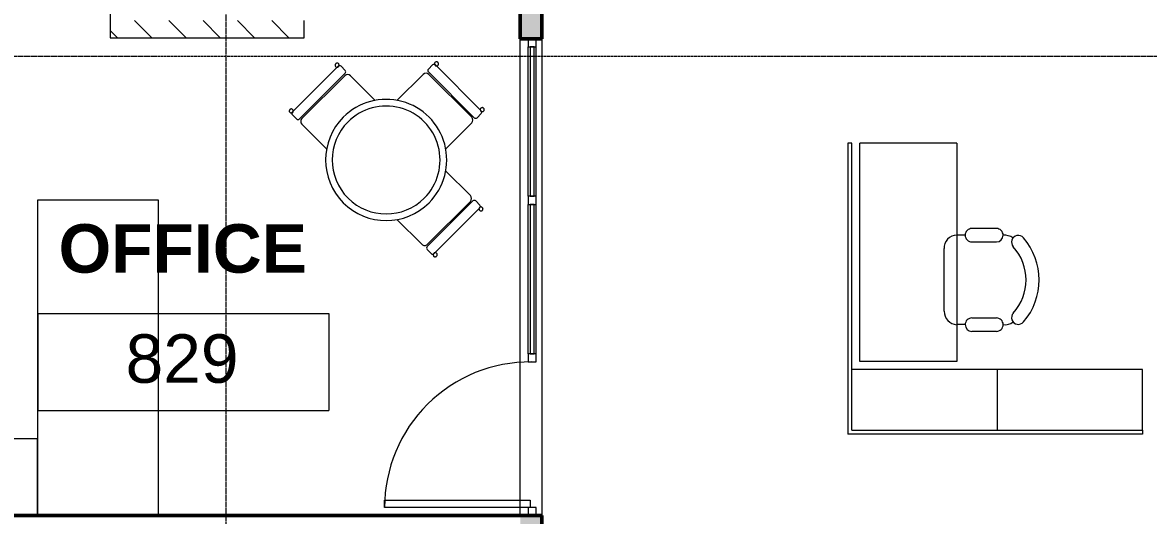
# Model space of a CAD drawing. Header units: inches. Extents: x -956 to 1409, y -1111 to 895.
# Drawn here: x -643.3 to -364.6, y -703.4 to -581.4 of the extents above; entities that cross this region are included whole.
import ezdxf

# ---------------------------------------------------------------- set-up
doc = ezdxf.new("R2010")
doc.units = ezdxf.units.IN
doc.header["$MEASUREMENT"] = 0
doc.linetypes.add('Grid Line 1_4_', pattern=[0.4375, 0.25, -0.0625, 0.0625, -0.0625])
for name, color, linetype, lineweight in [('A-AREA-IDEN', 2, 'Continuous', 9), ('A-DOOR', 31, 'Continuous', 13), ('A-GENM', 13, 'Continuous', 9), ('A-GLAZ-CURT', 52, 'Continuous', 9), ('A-GLAZ-CWMG', 51, 'Continuous', 9), ('A-WALL-PATT', 111, 'Continuous', 13), ('I-FURN', 30, 'Continuous', 9), ('I-WALL', 2, 'Continuous', 13), ('S-GRID', 1, 'Continuous', 9)]:
    doc.layers.add(name, color=color, linetype=linetype, lineweight=lineweight)
doc.styles.add('Arial_3', font='arial.ttf', dxfattribs={"height": 12})
doc.styles.add('Arial_B', font='arialbd.ttf', dxfattribs={"height": 12})
pattern_1 = [(135, (0, 0), (-4.24264, -4.24264), [])]

# ---------------------------------------------------------------- blocks, each defined once
blk = doc.blocks.new('System Panel - Glazed Centered-4079507-8TH FLOOR TELECOM UNDERFLOOR ROUTING PLAN')
at = {"layer": 'A-GLAZ-CURT', "color": 253, "lineweight": 13}
for p, q in [((18.5, 0.5), (-18.5, 0.5)), ((-18.5, 0.5), (-18.5, -0.5)), ((18.5, -0.5), (18.5, 0.5)), ((-18.5, -0.5), (18.5, -0.5))]:
    blk.add_line(p, q, dxfattribs=at)
blk = doc.blocks.new('System Panel - Glazed Centered-4079508-8TH FLOOR TELECOM UNDERFLOOR ROUTING PLAN')
at = {"layer": 'A-GLAZ-CURT', "color": 253, "lineweight": 13}
for p, q in [((18.5, 0.5), (-18.5, 0.5)), ((-18.5, 0.5), (-18.5, -0.5)), ((18.5, -0.5), (18.5, 0.5)), ((-18.5, -0.5), (18.5, -0.5))]:
    blk.add_line(p, q, dxfattribs=at)
blk = doc.blocks.new('Curtain Wall-Store Front-Sgl w swing _ Bar - Store Front Door-4079509-8TH FLOOR TELECOM UNDERFLOOR ROUTING PLAN')
at = {"layer": 'A-DOOR', "color": 133, "lineweight": 20}
for p, q in [((-18, 36.5), (-16.25, 36.5)), ((-18, 1), (-18, 36.5)), ((-16.25, 36.5), (-16.25, 0.5)), ((-16.25, 0.5), (-18, 0.5))]:
    blk.add_line(p, q, dxfattribs=at)
at = {"layer": 'A-DOOR', "color": 53, "lineweight": 9}
blk.add_arc((-18, 0.5), 36, 359.5, 90, dxfattribs=at)
blk = doc.blocks.new('Rectangular Mullion - 2_ x 2_ Office Front-3247738-8TH FLOOR TELECOM UNDERFLOOR ROUTING PLAN')
at = {"layer": 'A-GLAZ-CWMG', "color": 53}
for p, q in [((-518.16, -624.37), (-518.16, -587.37)), ((-516.16, -624.37), (-516.16, -587.37))]:
    blk.add_line(p, q, dxfattribs=at)
blk = doc.blocks.new('Rectangular Mullion - 2_ x 2_ Office Front-4079510-8TH FLOOR TELECOM UNDERFLOOR ROUTING PLAN')
at = {"layer": 'A-GLAZ-CWMG', "color": 133, "lineweight": 20}
for p, q in [((-2, 1), (0, 1)), ((-2, -1), (-2, 1)), ((0, 1), (0, -1)), ((0, -1), (-2, -1))]:
    blk.add_line(p, q, dxfattribs=at)
blk = doc.blocks.new('Rectangular Mullion - 2_ x 2_ Office Front-4079505-8TH FLOOR TELECOM UNDERFLOOR ROUTING PLAN')
at = {"layer": 'A-GLAZ-CWMG', "color": 133, "lineweight": 20}
for p, q in [((-1, 1), (1, 1)), ((-1, -1), (-1, 1)), ((1, 1), (1, -1)), ((1, -1), (-1, -1))]:
    blk.add_line(p, q, dxfattribs=at)
blk = doc.blocks.new('Rectangular Mullion - 2_ x 2_ Office Front-4079521-8TH FLOOR TELECOM UNDERFLOOR ROUTING PLAN')
at = {"layer": 'A-GLAZ-CWMG', "color": 133, "lineweight": 20}
for p, q in [((0, 1), (-2, 1)), ((-2, 1), (-2, -1)), ((0, -1), (0, 1)), ((-2, -1), (0, -1))]:
    blk.add_line(p, q, dxfattribs=at)
blk = doc.blocks.new('Generic Model Adjustable Table - Default-V67-8TH FLOOR TELECOM UNDERFLOOR ROUTING PLAN')
at = {"layer": 'A-GENM', "color": 53}
for p, q in [((24, 9.5), (-24, 9.5)), ((24, -9.5), (24, 9.5))]:
    blk.add_line(p, q, dxfattribs=at)
blk = doc.blocks.new('Generic Model Adjustable Table - Default-V68-8TH FLOOR TELECOM UNDERFLOOR ROUTING PLAN')
at = {"layer": 'A-GENM', "color": 53}
for p, q in [((39, 15), (-39, 15)), ((39, -15), (39, 15)), ((-39, -15), (39, -15))]:
    blk.add_line(p, q, dxfattribs=at)
blk = doc.blocks.new('Chair-Breuer - Chair-Breuer-V69-8TH FLOOR TELECOM UNDERFLOOR ROUTING PLAN')
at = {"layer": 'I-FURN', "color": 53}
for p, q in [((-8.5, 3.71), (-8.5, -5)), ((8.5, -5), (8.5, 3.71)), ((-8.5, -6.85), (-8.5, -8.3)), ((8, -6.35), (-8, -6.35)), ((-7.5, -6), (7.5, -6)), ((8.5, -8.3), (8.5, -6.85)), ((-8, -8.8), (8, -8.8))]:
    blk.add_line(p, q, dxfattribs=at)
for centre, radius, start, end in [((-7.5, -5), 1, 180, 270), ((7.5, -5), 1, 270, 360), ((-8, -6.85), 0.5, 90, 180), ((-8, -8.3), 0.5, 180, 270), ((8, -6.85), 0.5, 0, 90), ((8, -8.3), 0.5, 270, 0)]:
    blk.add_arc(centre, radius, start, end, dxfattribs=at)
for points in [[(-8.01, -8.68), (-8.05, -8.68), (-8.13, -8.68), (-8.25, -8.73), (-8.35, -8.8), (-8.45, -8.92), (-8.53, -9.11), (-8.5, -9.33), (-8.41, -9.49), (-8.3, -9.59), (-8.16, -9.66), (-8.06, -9.67), (-8.01, -9.67)], [(-8.01, -9.67), (-7.97, -9.67), (-7.89, -9.66), (-7.78, -9.62), (-7.68, -9.55), (-7.57, -9.43), (-7.49, -9.24), (-7.52, -9.02), (-7.61, -8.86), (-7.72, -8.76), (-7.86, -8.69), (-7.96, -8.68), (-8.01, -8.68)], [(8.02, -8.68), (7.98, -8.68), (7.9, -8.68), (7.79, -8.73), (7.69, -8.8), (7.58, -8.92), (7.5, -9.11), (7.53, -9.33), (7.62, -9.49), (7.73, -9.59), (7.87, -9.66), (7.97, -9.67), (8.02, -9.67)], [(8.02, -9.67), (8.06, -9.67), (8.14, -9.66), (8.26, -9.62), (8.36, -9.55), (8.46, -9.43), (8.54, -9.24), (8.51, -9.02), (8.42, -8.86), (8.31, -8.76), (8.17, -8.69), (8.07, -8.68), (8.02, -8.68)]]:
    blk.add_open_spline(points, degree=3, knots=[0, 0, 0, 0, 0.076923, 0.153846, 0.230769, 0.307692, 0.461538, 0.615385, 0.711538, 0.807692, 0.903846, 1, 1, 1, 1], dxfattribs=at)
blk = doc.blocks.new('Chair-Breuer - Chair-Breuer-V70-8TH FLOOR TELECOM UNDERFLOOR ROUTING PLAN')
at = {"layer": 'I-FURN', "color": 53}
for p, q in [((-8.5, 4.16), (-8.5, -5)), ((8.5, -5), (8.5, 4.16)), ((-8.5, -6.85), (-8.5, -8.3)), ((8, -6.35), (-8, -6.35)), ((-7.5, -6), (7.5, -6)), ((8.5, -8.3), (8.5, -6.85)), ((-8, -8.8), (8, -8.8))]:
    blk.add_line(p, q, dxfattribs=at)
for centre, radius, start, end in [((-7.5, -5), 1, 180, 270), ((7.5, -5), 1, 270, 360), ((-8, -6.85), 0.5, 90, 180), ((-8, -8.3), 0.5, 180, 270), ((8, -6.85), 0.5, 0, 90), ((8, -8.3), 0.5, 270, 0)]:
    blk.add_arc(centre, radius, start, end, dxfattribs=at)
for points in [[(-8.01, -8.68), (-8.05, -8.68), (-8.13, -8.68), (-8.25, -8.73), (-8.35, -8.8), (-8.45, -8.92), (-8.53, -9.11), (-8.5, -9.33), (-8.41, -9.49), (-8.3, -9.59), (-8.16, -9.66), (-8.06, -9.67), (-8.01, -9.67)], [(-8.01, -9.67), (-7.97, -9.67), (-7.89, -9.66), (-7.78, -9.62), (-7.68, -9.55), (-7.57, -9.43), (-7.49, -9.24), (-7.52, -9.02), (-7.61, -8.86), (-7.72, -8.76), (-7.86, -8.69), (-7.96, -8.68), (-8.01, -8.68)], [(8.02, -8.68), (7.98, -8.68), (7.9, -8.68), (7.79, -8.73), (7.69, -8.8), (7.58, -8.92), (7.5, -9.11), (7.53, -9.33), (7.62, -9.49), (7.73, -9.59), (7.87, -9.66), (7.97, -9.67), (8.02, -9.67)], [(8.02, -9.67), (8.06, -9.67), (8.14, -9.66), (8.26, -9.62), (8.36, -9.55), (8.46, -9.43), (8.54, -9.24), (8.51, -9.02), (8.42, -8.86), (8.31, -8.76), (8.17, -8.69), (8.07, -8.68), (8.02, -8.68)]]:
    blk.add_open_spline(points, degree=3, knots=[0, 0, 0, 0, 0.076923, 0.153846, 0.230769, 0.307692, 0.461538, 0.615385, 0.711538, 0.807692, 0.903846, 1, 1, 1, 1], dxfattribs=at)
blk = doc.blocks.new('Table-Round - 30_ Diameter-2588791-8TH FLOOR TELECOM UNDERFLOOR ROUTING PLAN')
at = {"layer": 'I-FURN', "color": 53}
for radius, start, end in [(15, 360, 180), (13.35, 0, 180), (15, 180, 360), (13.35, 180, 0)]:
    blk.add_arc((0, 0), radius, start, end, dxfattribs=at)
blk = doc.blocks.new('HR Workstation 8TH FLOOR - HR Workstation 8TH FLOOR-5057647-8TH FLOOR TELECOM UNDERFLOOR ROUTING PLAN')
at = {"layer": 'A-GENM', "color": 53}
for p, q in [((37.47, 72), (22.47, 72)), ((22.47, 72), (22.47, 0)), ((37.47, 0), (37.47, 72)), ((37.47, 72), (38.47, 72)), ((38.47, 72), (38.47, -1)), ((-12.43, 35.81), (-12.43, 29.75)), ((-9.11, 29.74), (-9.11, 35.81)), ((9.7, 29.74), (9.7, 35.8)), ((13.02, 35.81), (13.02, 29.74)), ((22.47, 36), (37.47, 36)), ((-10.77, 28.08), (-10.77, 26)), ((11.36, 28.08), (11.36, 26)), ((-33.53, 26), (20.47, 26)), ((-33.53, 26), (-33.53, 2)), ((20.47, 26), (20.47, 2)), ((8.04, 22.87), (-7.45, 22.87)), ((20.47, 2), (-33.53, 2)), ((-33.53, 0), (-33.53, -1)), ((22.47, 0), (-33.53, 0)), ((-33.53, -1), (38.47, -1)), ((37.47, 0), (22.47, 0))]:
    blk.add_line(p, q, dxfattribs=at)
for centre, radius, start, end in [((0.29, 30.49), 15.89, 49.1437, 131.054), ((-9.05, 41.22), 1.67, 131.054, 312.5429), ((0.29, 30.8), 12.33, 48.2016, 131.7984), ((9.62, 41.24), 1.67, 228.2016, 50.0859), ((-6.84, 37.76), 3.94, 146.9517, 184.2406), ((8.13, 37.94), 3.26, 351.6396, 38.2491), ((-10.77, 35.81), 1.66, 89.999, 180), ((-10.77, 35.81), 1.66, 0.0055, 89.999), ((11.36, 35.81), 1.66, 90.0156, 180.2214), ((11.36, 35.81), 1.66, 360, 90.0156), ((-10.77, 29.74), 1.66, 179.8001, 270.0001), ((-10.77, 29.74), 1.66, 269.965, 360), ((11.36, 29.74), 1.66, 180, 270.0521), ((11.36, 29.74), 1.66, 270.0521, 359.9993), ((-7.64, 26), 3.13, 180, 273.4675), ((8.04, 26.2), 3.33, 270, 356.6083)]:
    blk.add_arc(centre, radius, start, end, dxfattribs=at)
blk = doc.blocks.new('18433_1 - AEO NY - CENTRAL_rvt-1-8TH FLOOR TELECOM UNDERFLOOR ROUTING PLAN')
at = {"layer": 'A-WALL-PATT', "lineweight": 9}
h = blk.add_hatch(dxfattribs=at)
h.set_pattern_fill('FP_1', color=53, style=0, pattern_type=2)
h.set_pattern_definition(pattern_1)
h.paths.add_polyline_path([(-617.35, -585.12), (-617.35, -555.62), (-621.6, -555.62), (-621.6, -585.12)], flags=0)
at = {"layer": 'A-WALL-PATT', "lineweight": 5}
h = blk.add_hatch(color=9, dxfattribs=at)
h.paths.add_polyline_path([(-514.73, -1039.87), (-514.73, -1026.12), (-520.1, -1026.12), (-520.1, -1039.87)], flags=0)
h.paths.add_polyline_path([(-514.73, -910.87), (-514.73, -905.49), (-520.1, -905.49), (-520.1, -910.87)], flags=0)
h.paths.add_polyline_path([(-517.5, -708.74), (-514.73, -708.74), (-514.73, -703.37), (-520.1, -703.37), (-520.1, -708.74)], flags=0)
h.paths.add_polyline_path([(-514.73, -585.37), (-514.73, -555.62), (-520.1, -555.62), (-520.1, -585.37)], flags=0)
at = {"layer": 'A-WALL-PATT', "lineweight": 9}
h = blk.add_hatch(dxfattribs=at)
h.set_pattern_fill('FP_1', color=53, style=0, pattern_type=2)
h.set_pattern_definition(pattern_1)
h.paths.add_polyline_path([(-573.6, -585.12), (-573.6, -580.87), (-617.35, -580.87), (-617.35, -585.12)], flags=0)
at = {"layer": 'I-WALL', "color": 133, "lineweight": 20}
for p, q in [((-621.6, -555.62), (-621.6, -585.12)), ((-573.6, -585.12), (-573.6, -580.87)), ((-621.6, -585.12), (-617.35, -585.12)), ((-617.35, -585.12), (-573.6, -585.12))]:
    blk.add_line(p, q, dxfattribs=at)
at = {"layer": 'I-WALL', "color": 213, "lineweight": 50}
for p, q in [((-520.1, -555.62), (-520.1, -585.37)), ((-514.73, -585.37), (-514.73, -555.62)), ((-520.1, -585.37), (-514.73, -585.37)), ((-520.1, -703.37), (-687.6, -703.37)), ((-514.73, -703.37), (-520.1, -703.37)), ((-514.73, -708.74), (-514.73, -703.37))]:
    blk.add_line(p, q, dxfattribs=at)
at = {"layer": 'I-WALL', "color": 253}
for p, q in [((-520.1, -703.37), (-520.1, -585.37)), ((-514.73, -585.37), (-514.73, -703.37))]:
    blk.add_line(p, q, dxfattribs=at)
at = {"layer": 'S-GRID', "linetype": 'Grid Line 1_4_'}
for p, q in [((-592.98, -529.37), (-592.98, -1087.29)), ((444.9, -589.74), (-904.42, -589.74))]:
    blk.add_line(p, q, dxfattribs=at)
at = {"color": 53, "lineweight": 9}
for name, p, rotation in [('Rectangular Mullion - 2_ x 2_ Office Front-4079521-8TH FLOOR TELECOM UNDERFLOOR ROUTING PLAN', (-517.16, -585.37), 90.00000000000007), ('System Panel - Glazed Centered-4079507-8TH FLOOR TELECOM UNDERFLOOR ROUTING PLAN', (-517.16, -605.87), 270.0000000000001), ('Chair-Breuer - Chair-Breuer-V69-8TH FLOOR TELECOM UNDERFLOOR ROUTING PLAN', (-564.59, -604.07), 224.9999999999997), ('Chair-Breuer - Chair-Breuer-V70-8TH FLOOR TELECOM UNDERFLOOR ROUTING PLAN', (-541.64, -603.75), 135.0000000000003), ('Table-Round - 30_ Diameter-2588791-8TH FLOOR TELECOM UNDERFLOOR ROUTING PLAN', (-553.27, -615.38), 314.9999999999999), ('HR Workstation 8TH FLOOR - HR Workstation 8TH FLOOR-5057647-8TH FLOOR TELECOM UNDERFLOOR ROUTING PLAN', (-438.03, -644.78), 269.9999999999997), ('Chair-Breuer - Chair-Breuer-V69-8TH FLOOR TELECOM UNDERFLOOR ROUTING PLAN', (-541.96, -626.69), 45.00000000000009), ('Generic Model Adjustable Table - Default-V68-8TH FLOOR TELECOM UNDERFLOOR ROUTING PLAN', (-624.6, -664.37), 90.00000000000026), ('System Panel - Glazed Centered-4079508-8TH FLOOR TELECOM UNDERFLOOR ROUTING PLAN', (-517.16, -644.87), 270.0000000000001), ('Curtain Wall-Store Front-Sgl w swing _ Bar - Store Front Door-4079509-8TH FLOOR TELECOM UNDERFLOOR ROUTING PLAN', (-517.16, -683.37), 90.00000000000007)]:
    blk.add_blockref(name, p, dxfattribs=dict(at, rotation=rotation))
for name, p in [('Rectangular Mullion - 2_ x 2_ Office Front-3247738-8TH FLOOR TELECOM UNDERFLOOR ROUTING PLAN', (0, 0)), ('Rectangular Mullion - 2_ x 2_ Office Front-3247738-8TH FLOOR TELECOM UNDERFLOOR ROUTING PLAN', (0, -39)), ('Generic Model Adjustable Table - Default-V67-8TH FLOOR TELECOM UNDERFLOOR ROUTING PLAN', (-663.6, -693.87))]:
    blk.add_blockref(name, p, dxfattribs=at)
at = {"color": 53, "lineweight": 9, "extrusion": (0, 0, -1), "rotation": 269.9999999999999}
for name, p in [('Rectangular Mullion - 2_ x 2_ Office Front-4079505-8TH FLOOR TELECOM UNDERFLOOR ROUTING PLAN', (517.16, -625.37)), ('Rectangular Mullion - 2_ x 2_ Office Front-4079505-8TH FLOOR TELECOM UNDERFLOOR ROUTING PLAN', (517.16, -664.37)), ('Rectangular Mullion - 2_ x 2_ Office Front-4079510-8TH FLOOR TELECOM UNDERFLOOR ROUTING PLAN', (517.16, -703.37))]:
    blk.add_blockref(name, p, dxfattribs=at)
blk = doc.blocks.new('Room Tag - Room Tag-84095-8TH FLOOR TELECOM UNDERFLOOR ROUTING PLAN')
at = {"layer": 'A-AREA-IDEN'}
for p, q in [((-0.375, -0.0625), (-0.375, -0.3125)), ((-0.375, -0.0625), (0.375, -0.0625)), ((0.375, -0.0625), (0.375, -0.3125)), ((-0.375, -0.3125), (0.375, -0.3125))]:
    blk.add_line(p, q, dxfattribs=at)

msp = doc.modelspace()

# ---------------------------------------------------------------- block references
at = {"lineweight": 5}
msp.add_blockref('18433_1 - AEO NY - CENTRAL_rvt-1-8TH FLOOR TELECOM UNDERFLOOR ROUTING PLAN', (0, 0), dxfattribs=at)

# ---------------------------------------------------------------- next in the draw order: block references
at = {"layer": 'A-AREA-IDEN', "xscale": 95.99999999999994, "yscale": 95.99999999999994, "zscale": 95.99999999999994}
msp.add_blockref('Room Tag - Room Tag-84095-8TH FLOOR TELECOM UNDERFLOOR ROUTING PLAN', (-603.49, -647.36), dxfattribs=at)

# ---------------------------------------------------------------- next in the draw order: texts
at = {"layer": 'A-AREA-IDEN', "char_height": 12, "attachment_point": 1}
for s, insert, width, style in [('OFFICE', (-634.36, -631.28), 74.538, 'Arial_B'), ('829', (-617.77, -658.53), 33.633, 'Arial_3')]:
    msp.add_mtext(s, dxfattribs=dict(at, insert=insert, width=width, style=style))

doc.saveas('drawing.dxf')
